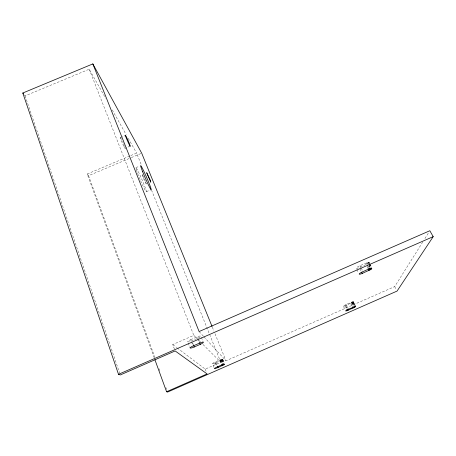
<?xml version="1.0" encoding="UTF-8"?>
<svg xmlns="http://www.w3.org/2000/svg" width="456" height="456" viewBox="0 0 456 456"><rect width="100%" height="100%" fill="white"/><g stroke="black" fill="none" stroke-linecap="round" stroke-linejoin="round"><path stroke-width="0.34" stroke-dasharray="2.28 1.71" d="M212.513 363.688A2.987 0.445 -23.2 0 1 215.044 362.115C224.249 357.595 225.902 358.792 215.466 362.896A2.987 0.445 -23.2 0 1 212.513 363.688L213.967 367.348M369.081 262.337L366.869 264.172L359.328 267.552A3.819 0.718 -25.6 0 1 356.216 268.122A3.819 0.718 -25.6 0 1 359.989 265.677L367.827 262.382L369.081 262.337L369.691 263.505M203.9 336.773L225.988 360.787L394.679 286.607L422.655 242.153M424.918 238.545L428.703 232.537M353.292 301.94L352.146 301.912L346.269 304.443A2.958 0.433 -24.9 0 0 343.436 306.107A2.958 0.433 -24.9 0 0 345.181 305.862L353.292 301.94L355.03 305.429M177.213 347.945L205.223 369.109L220.812 362.258L209.92 335.206M174.426 349.034L172.733 344.559L193.794 335.354L195.88 337.429M190.648 339.714L196.804 337.024A3.847 0.735 -22.8 0 1 200.879 336.049A3.847 0.735 -22.8 0 1 197.915 338.147L191.828 340.809A3.859 0.735 -22.7 0 1 187.718 341.8A3.859 0.735 -22.7 0 1 190.648 339.714L192.597 344.707M146.319 191.714L151.135 189.662M130.177 146.159L125.069 148.32A5.86 0.393 66.2 0 1 122.368 143.144A5.86 0.393 66.2 0 1 120.327 137.626M154.168 357.681L87.216 174.004L130.114 155.861M130.764 155.581L136.612 153.108L141.394 164.986M87.216 174.004L88.555 175.691L130.69 157.861M131.339 157.588L141.713 153.199M135.871 167.677L139.496 166.144M120.35 137.587L125.474 135.432M24.322 94.933L25.086 95.891L89.216 69.215L105.592 98.211M172.733 344.559L176.654 347.523M198.998 340.529L200.492 342.023M202.988 344.508L218.948 360.4M219.621 361.072L220.812 362.258M199.101 331.552L203.422 336.249M112.216 109.93L126.158 134.605M128.244 138.305L136.612 153.108M394.679 286.607L396.452 289.965M369.993 264.092L371.822 267.604M368.875 262.228L369.485 263.403M369.656 263.722L371.617 267.507M368.448 262.246L369.058 263.42M369.36 264.007L371.218 267.547M368.921 264.434L370.437 267.347M367.827 262.382L368.739 264.144M369.046 264.731L370.266 267.079M368.87 266.042L369.474 267.205M367.051 262.627L367.661 263.802M368.881 266.156L369.491 267.33M366.869 264.172L368.682 267.666L366.185 262.969M367.2 266.954L367.804 268.117M359.989 265.677L360.901 267.444M361.203 268.037L362.714 270.984M359.926 268.721L361.123 271.058M356.848 269.49L358.644 273.007M353.343 301.667L355.378 305.748M353.098 301.661L355.133 305.748M353.001 302.185L354.739 305.674M352.687 301.747L354.432 305.252M352.556 302.482L353.998 305.389M352.146 301.912L353.89 305.423M351.986 302.812L353.428 305.719M351.508 302.151L353.537 306.25M351.337 303.154L352.773 306.056M350.641 303.479L352.078 306.386M346.269 304.443L348.293 308.547M345.865 305.583L347.295 308.49M345.181 305.862L346.611 308.775M343.431 306.295L345.146 309.801M212.342 327.174L213.95 331.13M215.015 333.763L225.988 360.787M222.722 359.225L224.187 362.999M222.545 359.18L224.021 362.833M222.522 359.556L223.993 363.198M222.197 359.214L223.674 362.873M222.157 359.818L223.383 362.851M221.696 359.334L223.172 362.993M221.644 360.12L222.87 363.147M221.075 359.527L222.802 363.802M221.023 360.44L222.243 363.472M220.385 359.784L221.861 363.449M220.333 360.759L221.553 363.791M151.483 190.055L209.657 334.544M219.661 360.086L221.137 363.751M216.167 362.583L217.62 366.225M215.466 362.896L216.674 365.934M215.044 362.115L216.514 365.786M201.37 337.286L203.091 341.618M197.915 338.147L199.375 341.846M196.804 337.024L197.294 338.272M197.539 338.893L199.015 342.633M89.216 69.215L193.794 335.354M205.223 369.109L206.397 372.113M192.552 342.661L193.515 345.129M188.203 343.049L189.89 347.398M88.555 175.691L154.869 357.361M159.013 368.716L159.742 370.722M165.836 387.418L166.565 389.424M25.086 95.891L119.592 372.934M136.68 170.943A13.104 0.844 66.5 0 1 139.393 173.89A13.104 0.844 66.5 0 1 146.365 191.338A13.104 0.844 66.5 0 1 140.186 179.721M140.095 179.51A13.104 0.844 66.5 0 1 138.51 175.731M138.43 175.531A13.104 0.844 66.5 0 1 137.387 172.881M137.131 172.191A13.104 0.844 66.5 0 1 136.783 171.239M120.39 137.592A5.86 0.393 66.2 0 1 122.55 141.622M122.96 142.534A5.86 0.393 66.2 0 1 123.126 142.905M123.445 143.646A5.86 0.393 66.2 0 1 123.679 144.193M123.935 144.814A5.86 0.393 66.2 0 1 124.271 145.652M124.585 146.484A5.86 0.393 66.2 0 1 124.83 147.185M124.978 147.647A5.86 0.393 66.2 0 1 125.098 148.28M146.251 183.99A5.107 0.308 66.5 0 1 143.982 179.447A5.107 0.308 66.5 0 1 142.209 174.682M142.272 174.654A5.107 0.308 66.5 0 1 143.064 176.005M143.121 176.119A5.107 0.308 66.5 0 1 144.227 178.478M144.438 178.963A5.107 0.308 66.5 0 1 144.786 179.772M144.922 180.097A5.107 0.308 66.5 0 1 145.344 181.106M145.629 181.83A5.107 0.308 66.5 0 1 145.914 182.594M146.051 182.976A5.107 0.308 66.5 0 1 146.313 183.962"/><path stroke-width="0.68" d="M166.582 391.744L207.104 373.914L175.15 350.949L120.281 374.957L118.503 374.313L22.8 93.018L92.842 63.908L199.101 331.552L429.837 230.736L433.2 236.653L397.045 291.088L167.54 392.092L166.582 391.744L154.897 359.687M371.344 269.103C374.376 265.774 362.315 272.198 363.016 271.571A3.83 0.684 -25.6 0 0 359.214 273.993A3.83 0.684 -25.6 0 0 362.32 273.395L370.682 269.542L371.344 269.103L370.739 267.934M224.113 364.669C226.17 362.417 216.298 367.582 216.999 367.012A2.992 0.422 -23.2 0 0 214.451 368.568A2.992 0.422 -23.2 0 0 217.404 367.758L224.113 364.669L223.628 363.455M354.871 307.133L355.663 306.335L348.578 309.134A2.964 0.416 -24.9 0 0 345.733 310.781A2.964 0.416 -24.9 0 0 347.472 310.519L354.871 307.133L354.289 305.97M118.503 374.313L433.2 236.653M194.239 346.982L200.349 344.308A3.865 0.701 -22.8 0 0 203.336 342.239A3.865 0.701 -22.8 0 0 199.261 343.254L193.087 345.956A3.87 0.701 -22.7 0 0 190.129 348.019A3.87 0.701 -22.7 0 0 194.239 346.982L193.515 345.129M146.746 172.756L149.961 179.658M150.725 182.086L146.695 172.807M22.8 93.018L23.564 93.976M92.842 63.908L141.713 153.199L212.074 326.519M370.078 268.373L370.682 269.542M368.984 268.248L369.89 269.998M368.106 268.698L369.012 270.448M361.722 272.226L362.32 273.395M353.064 306.637L353.639 307.8M352.368 306.968L352.944 308.125M347.586 309.071L348.156 310.234M346.896 309.356L347.472 310.519M222.488 364.076L222.978 365.29M221.798 364.395L222.283 365.609M217.62 366.225L218.105 367.439M150.018 179.801L150.782 182.064M199.62 342.462L200.349 344.308M130.131 146.148A5.86 0.348 66.3 0 1 127.503 140.927A5.86 0.348 66.3 0 1 125.451 135.466M125.508 135.443A5.86 0.348 66.3 0 1 128.142 140.67A5.86 0.348 66.3 0 1 130.194 146.125M142.699 171.821A13.099 0.741 66.5 0 0 151.135 189.662A13.099 0.741 66.5 0 0 143.936 171.45A13.099 0.741 66.5 0 0 142.699 171.821"/></g></svg>
